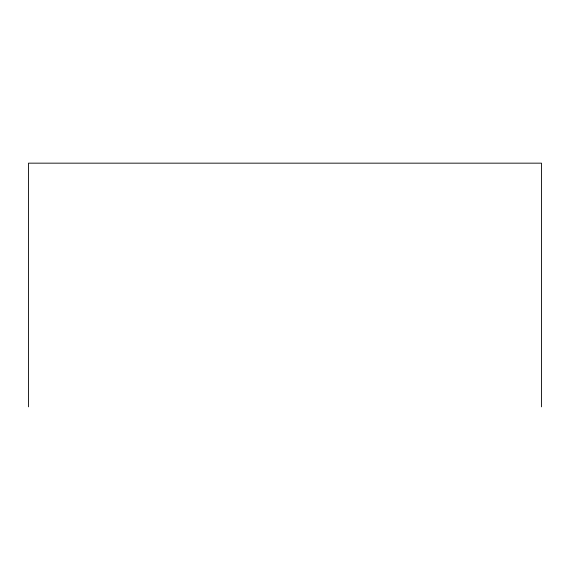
<?xml version="1.0" encoding="UTF-8"?>
<svg xmlns="http://www.w3.org/2000/svg" width="570" height="570" viewBox="0 0 570 570"><rect width="100%" height="100%" fill="white"/><g stroke="black" fill="none" stroke-linecap="round" stroke-linejoin="round"><path stroke-width="0.85" d="M541.5 406.838L541.5 163.162L28.5 163.162L28.5 406.838"/></g></svg>
